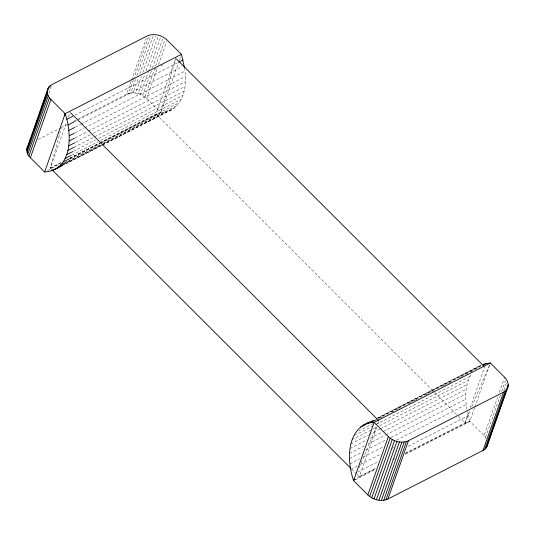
<?xml version="1.0" encoding="UTF-8"?>
<svg xmlns="http://www.w3.org/2000/svg" width="535" height="535" viewBox="0 0 535 535"><rect width="100%" height="100%" fill="white"/><g stroke="black" fill="none" stroke-linecap="round" stroke-linejoin="round"><path stroke-width="0.4" stroke-dasharray="2.67 2.01" d="M102.506 145.125L171.367 109.956C185.217 101.704 186.869 83.192 184.702 68.734M466.894 409.262C464.935 397.418 464.989 384.297 471.489 373.771M51.541 169.261L50.357 168.084L61.251 128.092M48.932 93.217L51.427 86.128M60.816 162.834L50.357 168.084L66.153 123.224M68.373 116.931L70.031 112.21M78.264 118.951L126.561 94.287L131.276 80.892M131.556 80.103L146.262 38.346M126.561 94.287L128.54 93.491L133.255 80.096M133.536 79.314L148.516 36.768M128.54 93.491L130.747 93.01L135.743 78.832M136.853 75.676L150.723 36.286M130.747 93.01L133.121 92.856L138.391 77.889M139.775 73.95L153.371 35.343M133.121 92.856L135.576 93.037L141.407 76.492M142.791 72.553L155.551 36.313M135.576 93.037L138.05 93.545L144.985 73.85M146.095 70.694L158.306 36.032M171.367 109.956L168.11 111.394L160.895 112.631L146.637 98.386L140.464 94.361L148.235 72.299M148.509 71.509L160.44 37.637M142.745 95.464L151.345 71.041M152.455 67.885L163.001 37.952M144.825 96.822L154.535 69.242M155.645 66.093L165.074 39.302M146.637 98.386L157.176 68.447M158.567 64.508L166.612 41.663M100.219 142.618L156.039 114.115L175.714 58.241L160.895 112.631L100.921 143.26M179.205 60.636L160.895 112.631L101.891 142.23M179.479 59.846L181.425 54.329M353.575 480.671L359.286 476.759L376.747 427.177M377.857 424.034L378.686 421.674L377.663 423.947M405.43 453.192L464.968 422.79L469.121 410.987M470.232 407.837L484.643 366.916M474.538 407.911L469.824 421.306L404.667 454.583M474.819 407.128L489.799 364.582M486.322 438.513L484.081 435.557L497.677 396.95M499.342 392.222L504.612 377.255M485.573 437.282L500.553 394.743M501.663 391.587L505.548 380.559M503.896 390.282L506.946 381.615M359.112 467.637L376.359 427.017M458.468 416.297L464.968 422.79L470.171 410.526M471.803 406.694L490.354 363.004M475.301 369.13L481.186 365.104M154.127 69.262L156.36 68.126M160.828 65.845L163.061 64.702M74.927 115.186L178.583 62.254M38.139 139.441L60.428 128.052M61.171 127.678L67.116 124.642M73.803 121.224L77.521 119.325M73.917 121.926L76.879 120.415M77.615 120.034L182.02 66.721M75.468 127.049L80.651 124.408M81.394 124.026L185.05 71.095M75.134 132.78L84.015 128.239M84.757 127.865L185.458 76.438M75.127 137.916L87.713 131.49M88.449 131.115L185.444 81.581M75.442 142.424L90.254 134.867M93.217 133.349L185.03 86.469M73.877 147.386L184.2 91.05M73.389 151.244L95.598 139.902M98.56 138.384L182.97 95.283M71.77 155.09L97.684 141.855M100.647 140.344L181.352 99.129M50.357 168.084L60.776 162.76M69.704 158.2L99.477 142.999M69.777 158.514L99.396 143.387M100.139 143.005L179.365 102.553M47.608 170.484L58.716 164.807M69.817 159.136L100.179 143.634M68.179 161.095L100.018 144.838M102.974 143.326L177.018 105.515M68.353 161.443L100.192 145.186M103.148 143.674L164.606 112.29M66.982 162.814L101.784 145.045M102.526 144.671L174.343 107.99M65.19 163.951L101.469 145.426M102.212 145.045L168.11 111.394M65.484 164.024L101.764 145.5M376.225 418.611L479.882 365.679M377.998 417.935L481.66 364.997M377.683 418.31L476.906 367.645M378.539 418.551L481.46 365.993M380.191 418.143L382.418 417.006M392.041 412.09L394.262 410.96M397.224 409.442L399.444 408.312M409.068 403.397L411.295 402.26M414.25 400.748L416.477 399.612M426.101 394.696L428.321 393.566M431.284 392.055L433.504 390.918M443.127 386.002L445.354 384.866M448.31 383.354L450.537 382.224M460.16 377.309L462.38 376.172M465.343 374.66L467.563 373.524M470.526 372.012L472.746 370.882M358.597 430.936L372.668 423.753M354.391 435.49L375.122 424.904M375.858 424.529L469.897 376.506M352.03 439.716L370.541 430.267M373.504 428.749L376.466 427.238M379.429 425.726L468.279 380.352M350.799 443.95L368.568 434.875M369.31 434.5L379.676 429.204M380.418 428.829L467.048 384.591M349.97 448.531L367.003 439.837M369.966 438.326L382.552 431.899M383.294 431.518L466.219 389.172M349.556 453.419L364.362 445.856M368.06 443.963L385.093 435.269M385.835 434.895L465.798 394.054M349.542 458.562L362.128 452.135M365.833 450.243L385.822 440.031M391.005 437.389L465.791 399.197M349.95 463.905L359.573 458.99M363.278 457.104L384.01 446.518M396.595 440.084L466.192 404.547M350.759 469.409L357.427 466.005M360.389 464.494L380.378 454.289M391.486 448.618L393.707 447.481M357.895 471.99L378.633 461.404M408.245 446.277L468.219 415.655L467.356 411.649M356.925 474.398L359.286 476.759L375.664 468.392M392.777 459.652L395.011 458.515M355.059 479.915L375.791 469.329M69.777 158.34L101.142 142.604M359.286 476.759L375.717 468.513M405.59 453.526L469.824 421.306L484.081 435.557M464.968 422.79L469.824 421.306L468.219 415.655M138.05 93.545L140.464 94.361M156.039 114.115L434.253 392.101M434.841 392.69L457.88 415.708M351.609 469.081L356.337 473.803"/><path stroke-width="0.8" d="M28.087 145.787C25.352 149.593 27.285 154.789 30.388 157.745L44.646 171.996C72.847 170.217 72.091 133.342 65.176 113.694L50.919 99.443C46.231 95.611 45.883 87.185 51.982 84.55L147.092 35.985C153.759 32.916 162.005 35.143 167.167 40.085L181.425 54.329L184.588 67.945M487.719 442.92C487.887 446.13 485.833 449.052 483.018 450.45L387.908 499.015C381.241 502.084 372.995 499.857 367.833 494.915L353.575 480.671C346.867 460.976 345.998 430.541 369.558 422.015M486.061 448.029L506.591 389.727C509.708 385.895 507.922 380.338 504.612 377.255L490.354 363.004L483.138 364.241M64.742 115.292L65.176 113.694L181.425 54.329M26.884 148.543L47.969 88.522M28.408 145.273L30.629 138.966M33.678 130.299L37.845 118.482M40.065 112.183L45.335 97.21M47 92.488L48.939 86.971M26.75 150.382L47.281 92.08M49.735 87.212L50.29 85.633M27.051 152.274L47.582 93.973M27.773 154.174L48.304 95.872M28.897 156.013L49.427 97.718M30.388 157.745L50.919 99.443M44.646 171.996L65.176 113.694M367.833 494.915L388.363 436.613L374.105 422.369L370.394 422.71L363.633 425.044M369.645 496.48L390.175 438.178L388.363 436.613M371.725 497.838L392.255 439.536L390.175 438.178M374.005 498.941L394.536 440.639L392.255 439.536M376.419 499.757L396.95 441.455C400.722 442.432 404.875 442.445 408.439 440.713L503.549 392.148L506.591 389.727M378.894 500.265L399.424 441.963M381.348 500.439L401.879 442.144M383.722 500.292L404.253 441.99M385.929 499.81L406.46 441.509M387.908 499.015L408.439 440.713M483.018 450.45L503.549 392.148M484.71 449.367L505.241 391.065M489.659 437.409L491.05 433.47M497.155 416.136L497.985 413.769M506.866 388.557L508.25 384.618M487.031 446.478L508.116 386.457M354.23 479.133L353.575 480.671L374.105 422.369L490.354 363.004M66.781 119.345L72.7 116.322M179.325 61.873L183.023 59.987M67.992 124.949L73.917 121.926M68.808 130.453L74.726 127.43M69.209 135.803L74.392 133.155M69.202 140.946L74.385 138.297M68.781 145.828L74.706 142.805M67.952 150.409L73.877 147.386M66.721 154.648L72.646 151.619M65.103 158.494L71.028 155.464M63.117 161.911L69.042 158.888M60.769 164.88L67.437 161.476M58.101 167.355L64.762 163.951M51.862 170.759L57.044 168.11M55.118 169.321L62.521 165.542M366.89 423.606L373.557 420.202M360.657 427.01L365.097 424.736M370.394 422.71L376.319 419.687M482.938 365.238L486.643 363.345M394.536 440.639L396.95 441.455M176.303 58.837L484.055 366.328M70.627 112.798L378.372 420.296M52.129 169.849L350.425 467.904"/></g></svg>
